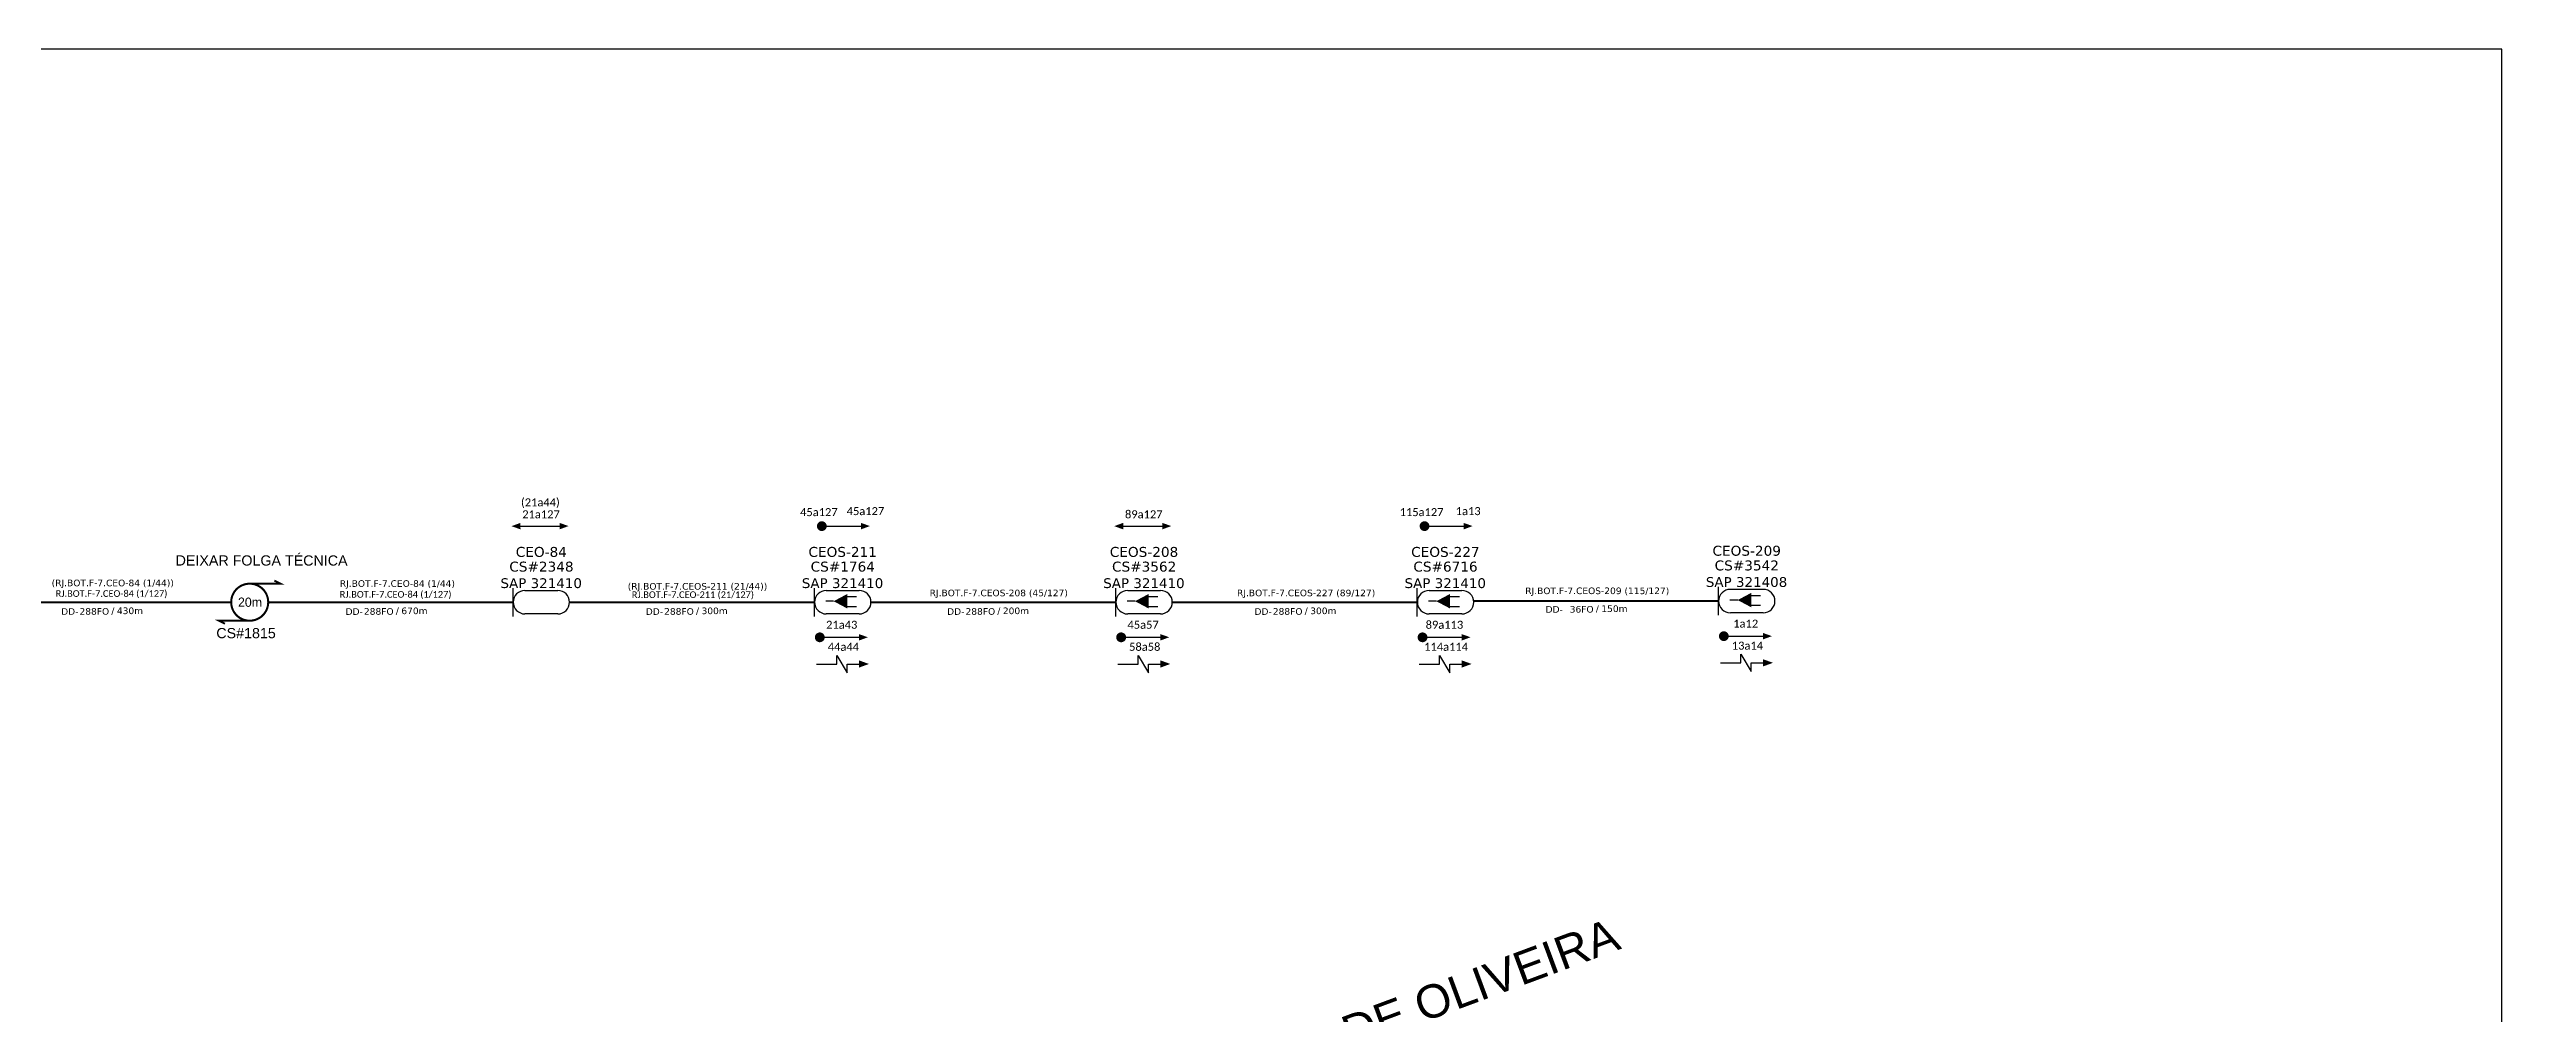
# Model space of a CAD drawing. Header units: metres. Extents: x -1286 to 434, y -500 to 94.
# Drawn here: x -954 to -445, y -106 to 94 of the extents above; entities that cross this region are included whole.
import ezdxf
from ezdxf.enums import TextEntityAlignment as Align

# ---------------------------------------------------------------- set-up
doc = ezdxf.new("R2010")
doc.units = ezdxf.units.M
for name, color, linetype in [('20.4-CEOS', 1, 'Continuous'), ('20.5-CABO AÉREO', 1, 'Continuous'), ('CEO', 1, 'Continuous'), ('Segmento de Logradouro Texto', 12, 'Continuous'), ('SETA', 7, 'Continuous')]:
    doc.layers.add(name, color=color, linetype=linetype)
doc.layers.add('40.1-ETIQUETAS', color=1, linetype='Continuous', lineweight=20)
doc.styles.add('ARIAL', font='arial.ttf')
doc.styles.add('siredit', font='verdana.ttf')

# ---------------------------------------------------------------- blocks, each defined once
blk = doc.blocks.new('ETIQUETA_RS5F')
at = {"layer": '40.1-ETIQUETAS', "color": 0, "style": 'siredit'}
blk.add_text('/', height=1.5, dxfattribs=at).set_placement((1.58, -1.95), align=Align.MIDDLE_RIGHT)
for tag, p in [('ETIQUETA_R_SECUNDARIA', (1.21, 2.1)), ('ETIQUETA_R_PRIMARIA', (1.21, 4.1)), ('F_ATIVAS/F_MORTAS', (1.14, -4.24))]:
    blk.add_attdef(tag, text='', height=1.5, dxfattribs=at).set_placement(p, align=Align.MIDDLE_CENTER)
for tag, p in [('TIPO_CABO', (-6.58, -2.12)), ('CAP_CABO', (0.4, -2.09))]:
    blk.add_attdef(tag, text='', height=1.5, dxfattribs=at).set_placement(p, align=Align.MIDDLE_RIGHT)
blk.add_attdef('METROS', text='', height=1.5, dxfattribs=at).set_placement((2.14, -1.95), align=Align.MIDDLE_LEFT)
for tag, p in [('FUSÃO_1', (0.85, -8.39)), ('FUSÃO_2', (0.85, -10.6)), ('FUSÃO_3', (0.85, -12.93)), ('FUSÃO_4', (0.85, -15.14)), ('FUSÃO_5', (0.85, -17.16))]:
    blk.add_attdef(tag, text='', height=1.5, dxfattribs=at).set_placement(p, align=Align.CENTER)

msp = doc.modelspace()

# ---------------------------------------------------------------- linework, layer by layer
msp.add_lwpolyline([(-1286.07, -499.81), (-445.07, -499.81), (-445.07, 94.19), (-1286.07, 94.19)], close=True)
at = {"color": 7}
for points in [[(-855.91, -4.74), (-847.8, -4.74)], [(-793.42, -4.74), (-785.32, -4.74)], [(-730.94, -4.74), (-722.83, -4.74)], [(-668.46, -4.74), (-660.35, -4.74)], [(-793.84, -27.8), (-785.74, -27.8)], [(-731.36, -27.8), (-723.25, -27.8)], [(-668.88, -27.8), (-660.77, -27.8)], [(-606.4, -27.57), (-598.3, -27.57)], [(-790.32, -33.35), (-790.32, -31.55), (-788.17, -35.14), (-788.17, -33.35)], [(-727.83, -33.35), (-727.83, -31.55), (-725.69, -35.14), (-725.68, -33.35)], [(-665.35, -33.35), (-665.35, -31.55), (-663.2, -35.14), (-663.2, -33.35)], [(-602.88, -33.11), (-602.88, -31.31), (-600.73, -34.9), (-600.73, -33.11)]]:
    msp.add_lwpolyline(points, dxfattribs=at)
for points, const_width in [([(-793.93, -4.75, 1), (-792.92, -4.74, 1)], 1.02), ([(-668.96, -4.75, 1), (-667.95, -4.74, 1)], 1.02), ([(-912.05, -16.68, 1.000012), (-912.05, -24.36, 0.999978)], 0.427), ([(-794.35, -27.81, 1), (-793.34, -27.8, 1)], 1.02), ([(-731.87, -27.81, 1), (-730.85, -27.8, 1)], 1.02), ([(-669.38, -27.81, 1), (-668.37, -27.8, 1)], 1.02), ([(-606.91, -27.57, 1), (-605.9, -27.56, 1)], 1.02)]:
    msp.add_lwpolyline(points, format="xyb", close=True, dxfattribs=dict(at, const_width=const_width))
at = {"color": 7, "const_width": 0.4}
for points in [[(-912.05, -16.68), (-905.65, -16.68), (-906.93, -16.04)], [(-912.05, -24.36), (-918.45, -24.36), (-917.17, -25)]]:
    msp.add_lwpolyline(points, dxfattribs=at)
at = {"layer": '20.4-CEOS', "color": 7}
for p, q in [((-854.98, -18.09), (-848.16, -18.09)), ((-792.49, -18.09), (-785.67, -18.09)), ((-730.01, -18.09), (-723.19, -18.09)), ((-667.52, -18.09), (-660.7, -18.09)), ((-605.05, -17.85), (-598.23, -17.85)), ((-848.16, -22.95), (-854.98, -22.95)), ((-785.67, -22.95), (-792.49, -22.95)), ((-723.19, -22.95), (-730.01, -22.95)), ((-660.7, -22.95), (-667.52, -22.95)), ((-598.23, -22.72), (-605.05, -22.72))]:
    msp.add_line(p, q, dxfattribs=at)
for points in [[(-857.41, -23.46), (-857.41, -17.59)], [(-794.92, -23.46), (-794.92, -17.59)], [(-790.97, -20.32), (-792.61, -20.32)], [(-788.28, -19.36), (-786.21, -19.36)], [(-732.44, -23.46), (-732.44, -17.59)], [(-728.49, -20.32), (-730.13, -20.32)], [(-725.8, -19.36), (-723.73, -19.36)], [(-669.96, -23.46), (-669.96, -17.59)], [(-666.01, -20.32), (-667.65, -20.32)], [(-663.32, -19.36), (-661.24, -19.36)], [(-607.48, -23.22), (-607.48, -17.35)], [(-603.53, -20.08), (-605.17, -20.08)], [(-600.84, -19.12), (-598.77, -19.12)], [(-788.28, -21.38), (-786.21, -21.38)], [(-725.8, -21.38), (-723.73, -21.38)], [(-663.32, -21.38), (-661.24, -21.38)], [(-600.84, -21.14), (-598.77, -21.14)]]:
    msp.add_lwpolyline(points, dxfattribs=at)
for points in [[(-790.97, -20.32, 0, 3, 0), (-788.16, -20.32, 3, 3, 0)], [(-728.49, -20.32, 0, 3, 0), (-725.67, -20.32, 3, 3, 0)], [(-666.01, -20.32, 0, 3, 0), (-663.19, -20.32, 3, 3, 0)], [(-603.53, -20.08, 0, 3, 0), (-600.72, -20.08, 3, 3, 0)]]:
    msp.add_lwpolyline(points, format="xyseb", dxfattribs=at)
for centre, start, end in [((-854.98, -20.52), 90, 270), ((-848.16, -20.52), 270, 90), ((-792.49, -20.52), 90, 270), ((-785.67, -20.52), 270, 90), ((-730.01, -20.52), 90, 270), ((-723.19, -20.52), 270, 90), ((-667.52, -20.52), 90, 270), ((-660.7, -20.52), 270, 90), ((-605.05, -20.29), 90, 270), ((-598.23, -20.29), 270, 90)]:
    msp.add_arc(centre, 2.43, start, end, dxfattribs=at)
at = {"layer": '20.5-CABO AÉREO', "color": 7, "ltscale": 8, "const_width": 0.406}
for points in [[(-966.69, -20.52), (-915.89, -20.52)], [(-908.21, -20.52), (-857.41, -20.52)], [(-845.72, -20.52), (-794.92, -20.52)], [(-783.24, -20.52), (-732.44, -20.52)], [(-720.76, -20.52), (-669.96, -20.52)], [(-658.28, -20.29), (-607.48, -20.29)]]:
    msp.add_lwpolyline(points, dxfattribs=at)
at = {"layer": 'SETA', "color": 7}
for points in [[(-794.53, -33.35), (-790.32, -33.35)], [(-788.17, -33.35), (-784.93, -33.35)], [(-732.05, -33.35), (-727.83, -33.35)], [(-725.68, -33.35), (-722.44, -33.35)], [(-669.57, -33.35), (-665.35, -33.35)], [(-663.2, -33.35), (-659.96, -33.35)], [(-607.09, -33.11), (-602.88, -33.11)], [(-600.73, -33.11), (-597.48, -33.11)]]:
    msp.add_lwpolyline(points, dxfattribs=at)
for points in [[(-855.9, -5.42), (-857.77, -4.75), (-855.91, -4.07)], [(-847.8, -4.07), (-845.94, -4.73), (-847.8, -5.42)], [(-785.32, -4.07), (-783.45, -4.73), (-785.31, -5.42)], [(-730.94, -5.42), (-732.8, -4.75), (-730.94, -4.07)], [(-722.84, -4.07), (-720.97, -4.73), (-722.83, -5.42)], [(-660.35, -4.07), (-658.49, -4.73), (-660.34, -5.42)], [(-785.74, -27.13), (-783.87, -27.79), (-785.73, -28.48)], [(-723.26, -27.13), (-721.39, -27.79), (-723.25, -28.48)], [(-660.77, -27.13), (-658.91, -27.79), (-660.76, -28.48)], [(-598.3, -26.89), (-596.43, -27.56), (-598.29, -28.24)], [(-785.7, -32.59), (-783.65, -33.33), (-785.7, -34.08)], [(-723.21, -32.59), (-721.16, -33.33), (-723.21, -34.08)], [(-660.73, -32.59), (-658.68, -33.33), (-660.73, -34.08)], [(-598.26, -32.35), (-596.21, -33.09), (-598.26, -33.84)]]:
    msp.add_solid(points, dxfattribs=at)

# ---------------------------------------------------------------- block references
at = {"layer": '40.1-ETIQUETAS', "color": 7}
ref = msp.add_blockref('ETIQUETA_RS5F', (-941.55, -20.52), dxfattribs=dict(at, xscale=0.9144000000000058, yscale=0.9144000000000058, zscale=0.9144000000000058))
ref.add_attrib('ETIQUETA_R_SECUNDARIA', '(RJ.BOT.F-7.CEO-84 (1/44))', dxfattribs={"color": 0, "height": 1.3716, "style": 'siredit'}).set_placement((-940.44, -16.53), align=Align.MIDDLE_CENTER)
ref.add_attrib('TIPO_CABO', 'DD-', dxfattribs={"color": 0, "height": 1.372, "style": 'siredit'}).set_placement((-947.57, -22.45), align=Align.MIDDLE_RIGHT)
ref.add_attrib('CAP_CABO', '288FO', dxfattribs={"color": 0, "height": 1.372, "style": 'siredit'}).set_placement((-941.19, -22.43), align=Align.MIDDLE_RIGHT)
ref.add_attrib('METROS', '430m', dxfattribs={"color": 0, "height": 1.372, "style": 'siredit'}).set_placement((-939.59, -22.3), align=Align.MIDDLE_LEFT)
ref = msp.add_blockref('ETIQUETA_RS5F', (-882.57, -20.52), dxfattribs=dict(at, xscale=0.9144000000000058, yscale=0.9144000000000058, zscale=0.9144000000000058))
ref.add_attrib('ETIQUETA_R_SECUNDARIA', 'RJ.BOT.F-7.CEO-84 (1/44)', dxfattribs={"color": 0, "height": 1.3716, "style": 'siredit'}).set_placement((-881.43, -16.65), align=Align.MIDDLE_CENTER)
ref.add_attrib('TIPO_CABO', 'DD-', dxfattribs={"color": 0, "height": 1.372, "style": 'siredit'}).set_placement((-888.59, -22.46), align=Align.MIDDLE_RIGHT)
ref.add_attrib('CAP_CABO', '288FO', dxfattribs={"color": 0, "height": 1.372, "style": 'siredit'}).set_placement((-882.21, -22.44), align=Align.MIDDLE_RIGHT)
ref.add_attrib('METROS', '670m', dxfattribs={"color": 0, "height": 1.372, "style": 'siredit'}).set_placement((-880.61, -22.31), align=Align.MIDDLE_LEFT)
ref = msp.add_blockref('ETIQUETA_RS5F', (-820.33, -20.52), dxfattribs=dict(at, xscale=0.9144000000000058, yscale=0.9144000000000058, zscale=0.9144000000000058))
ref.add_attrib('ETIQUETA_R_SECUNDARIA', '(RJ.BOT.F-7.CEOS-211 (21/44))', dxfattribs={"color": 0, "height": 1.3716, "style": 'siredit'}).set_placement((-819.2, -17.23), align=Align.MIDDLE_CENTER)
ref.add_attrib('TIPO_CABO', 'DD-', dxfattribs={"color": 0, "height": 1.372, "style": 'siredit'}).set_placement((-826.35, -22.46), align=Align.MIDDLE_RIGHT)
ref.add_attrib('CAP_CABO', '288FO', dxfattribs={"color": 0, "height": 1.372, "style": 'siredit'}).set_placement((-819.97, -22.44), align=Align.MIDDLE_RIGHT)
ref.add_attrib('METROS', '300m', dxfattribs={"color": 0, "height": 1.372, "style": 'siredit'}).set_placement((-818.37, -22.31), align=Align.MIDDLE_LEFT)
ref = msp.add_blockref('ETIQUETA_RS5F', (-757.85, -20.52), dxfattribs=dict(at, xscale=0.9144000000000058, yscale=0.9144000000000058, zscale=0.9144000000000058))
ref.add_attrib('ETIQUETA_R_SECUNDARIA', 'RJ.BOT.F-7.CEOS-208 (45/127)', dxfattribs={"color": 0, "height": 1.3716, "style": 'siredit'}).set_placement((-756.74, -18.6), align=Align.MIDDLE_CENTER)
ref.add_attrib('TIPO_CABO', 'DD-', dxfattribs={"color": 0, "height": 1.372, "style": 'siredit'}).set_placement((-763.87, -22.46), align=Align.MIDDLE_RIGHT)
ref.add_attrib('CAP_CABO', '288FO', dxfattribs={"color": 0, "height": 1.372, "style": 'siredit'}).set_placement((-757.48, -22.44), align=Align.MIDDLE_RIGHT)
ref.add_attrib('METROS', '200m', dxfattribs={"color": 0, "height": 1.372, "style": 'siredit'}).set_placement((-755.89, -22.31), align=Align.MIDDLE_LEFT)
ref = msp.add_blockref('ETIQUETA_RS5F', (-694.12, -20.52), dxfattribs=dict(at, xscale=0.9144000000000058, yscale=0.9144000000000058, zscale=0.9144000000000058))
ref.add_attrib('ETIQUETA_R_SECUNDARIA', 'RJ.BOT.F-7.CEOS-227 (89/127)', dxfattribs={"color": 0, "height": 1.3716, "style": 'siredit'}).set_placement((-693.01, -18.6), align=Align.MIDDLE_CENTER)
ref.add_attrib('TIPO_CABO', 'DD-', dxfattribs={"color": 0, "height": 1.372, "style": 'siredit'}).set_placement((-700.14, -22.46), align=Align.MIDDLE_RIGHT)
ref.add_attrib('CAP_CABO', '288FO', dxfattribs={"color": 0, "height": 1.372, "style": 'siredit'}).set_placement((-693.76, -22.44), align=Align.MIDDLE_RIGHT)
ref.add_attrib('METROS', '300m', dxfattribs={"color": 0, "height": 1.372, "style": 'siredit'}).set_placement((-692.16, -22.31), align=Align.MIDDLE_LEFT)
ref = msp.add_blockref('ETIQUETA_RS5F', (-633.76, -20.08), dxfattribs=dict(at, xscale=0.9144000000000058, yscale=0.9144000000000058, zscale=0.9144000000000058))
ref.add_attrib('ETIQUETA_R_SECUNDARIA', 'RJ.BOT.F-7.CEOS-209 (115/127)', dxfattribs={"color": 0, "height": 1.3716, "style": 'siredit'}).set_placement((-632.65, -18.16), align=Align.MIDDLE_CENTER)
ref.add_attrib('TIPO_CABO', 'DD-', dxfattribs={"color": 0, "height": 1.372, "style": 'siredit'}).set_placement((-639.78, -22.01), align=Align.MIDDLE_RIGHT)
ref.add_attrib('CAP_CABO', '36FO', dxfattribs={"color": 0, "height": 1.372, "style": 'siredit'}).set_placement((-633.4, -21.99), align=Align.MIDDLE_RIGHT)
ref.add_attrib('METROS', '150m', dxfattribs={"color": 0, "height": 1.372, "style": 'siredit'}).set_placement((-631.8, -21.87), align=Align.MIDDLE_LEFT)

# ---------------------------------------------------------------- texts
at = {"color": 7, "style": 'ARIAL'}
for s, height, p in [('DEIXAR FOLGA TÉCNICA', 2.1168, (-927.41, -12.92)), ('CS#1815', 2.117, (-918.97, -27.99))]:
    msp.add_text(s, height=height, rotation=359.9867, dxfattribs=at).set_placement(p)
at = {"color": 7}
msp.add_text('20m', height=1.92, dxfattribs=at).set_placement((-914.48, -21.48))
at = {"layer": '20.4-CEOS', "color": 7, "style": 'siredit'}
for s, height, p in [('CS#2348', 2.06, (-851.56, -13.14)), ('CS#1764', 2.06, (-789.08, -13.14)), ('CS#3562', 2.06, (-726.59, -13.14)), ('CS#6716', 2.06, (-664.11, -13.14)), ('CS#3542', 2.06, (-601.64, -12.9)), ('SAP 321410', 2.032, (-851.61, -16.57)), ('SAP 321410', 2.032, (-789.13, -16.57)), ('SAP 321410', 2.032, (-726.64, -16.57)), ('SAP 321410', 2.032, (-664.16, -16.57)), ('SAP 321408', 2.032, (-601.69, -16.33))]:
    msp.add_text(s, height=height, dxfattribs=at).set_placement(p, align=Align.MIDDLE_CENTER)
at = {"layer": '40.1-ETIQUETAS', "color": 7, "width": 28.341, "attachment_point": 5}
for s, insert, char_height, style in [('{\\fCalibri|b0|i0|c0|p34;(21a44)}', (-851.78, 0.01), 1.6591, 'ARIAL'), ('{\\fCalibri|b0|i0|c0|p34;21a127}', (-851.64, -2.3), 1.6591, 'ARIAL'), ('{\\fCalibri|b0|i0|c0|p34;45a127}', (-794.04, -1.85), 1.6591, 'ARIAL'), ('{\\fCalibri|b0|i0|c0|p34;45a127}', (-784.38, -1.64), 1.6591, 'ARIAL'), ('{\\fCalibri|b0|i0|c0|p34;89a127}', (-726.67, -2.3), 1.6591, 'ARIAL'), ('{\\fCalibri|b0|i0|c0|p34;115a127}', (-669.07, -1.85), 1.6591, 'ARIAL'), ('{\\fCalibri|b0|i0|c0|p34;1a13}', (-659.41, -1.64), 1.6591, 'ARIAL'), ('{\\fCalibri|b0|i0|c0|p34;RJ.BOT.F-7.CEO-84 (1/127)}', (-940.7, -18.87), 1.3716, 'siredit'), ('{\\fCalibri|b0|i0|c0|p34;RJ.BOT.F-7.CEO-84 (1/127)}', (-881.8, -19.04), 1.3716, 'siredit'), ('{\\fCalibri|b0|i0|c0|p34;RJ.BOT.F-7.CEO-211 (21/127)}', (-820.16, -19.11), 1.3716, 'siredit'), ('{\\fCalibri|b0|i0|c0|p34;21a43}', (-789.3, -25.21), 1.6591, 'ARIAL'), ('{\\fCalibri|b0|i0|c0|p34;45a57}', (-726.81, -25.21), 1.6591, 'ARIAL'), ('{\\fCalibri|b0|i0|c0|p34;89a113}', (-664.33, -25.21), 1.6591, 'ARIAL'), ('{\\fCalibri|b0|i0|c0|p34;1a12}', (-601.86, -24.97), 1.6591, 'ARIAL'), ('{\\fCalibri|b0|i0|c0|p34;44a44}', (-788.95, -29.78), 1.6591, 'ARIAL'), ('{\\fCalibri|b0|i0|c0|p34;58a58}', (-726.47, -29.78), 1.6591, 'ARIAL'), ('{\\fCalibri|b0|i0|c0|p34;114a114}', (-663.99, -29.78), 1.6591, 'ARIAL'), ('{\\fCalibri|b0|i0|c0|p34;13a\\C256;14}', (-601.51, -29.54), 1.6591, 'ARIAL')]:
    msp.add_mtext(s, dxfattribs=dict(at, insert=insert, char_height=char_height, style=style))
at = {"layer": 'CEO', "color": 7, "style": 'siredit'}
for s, p in [('CEO-84', (-851.58, -10.09)), ('CEOS-211', (-789.1, -10.09)), ('CEOS-208', (-726.62, -10.09)), ('CEOS-227', (-664.13, -10.09)), ('CEOS-209', (-601.66, -9.85))]:
    msp.add_text(s, height=2.06, dxfattribs=at).set_placement(p, align=Align.MIDDLE_CENTER)
at = {"layer": 'Segmento de Logradouro Texto', "color": 5, "style": 'ARIAL'}
msp.add_text('RUA FELIPE DE OLIVEIRA', height=6.871, rotation=20.3709, dxfattribs=at).set_placement((-738.94, -133.72))

doc.saveas('drawing.dxf')
